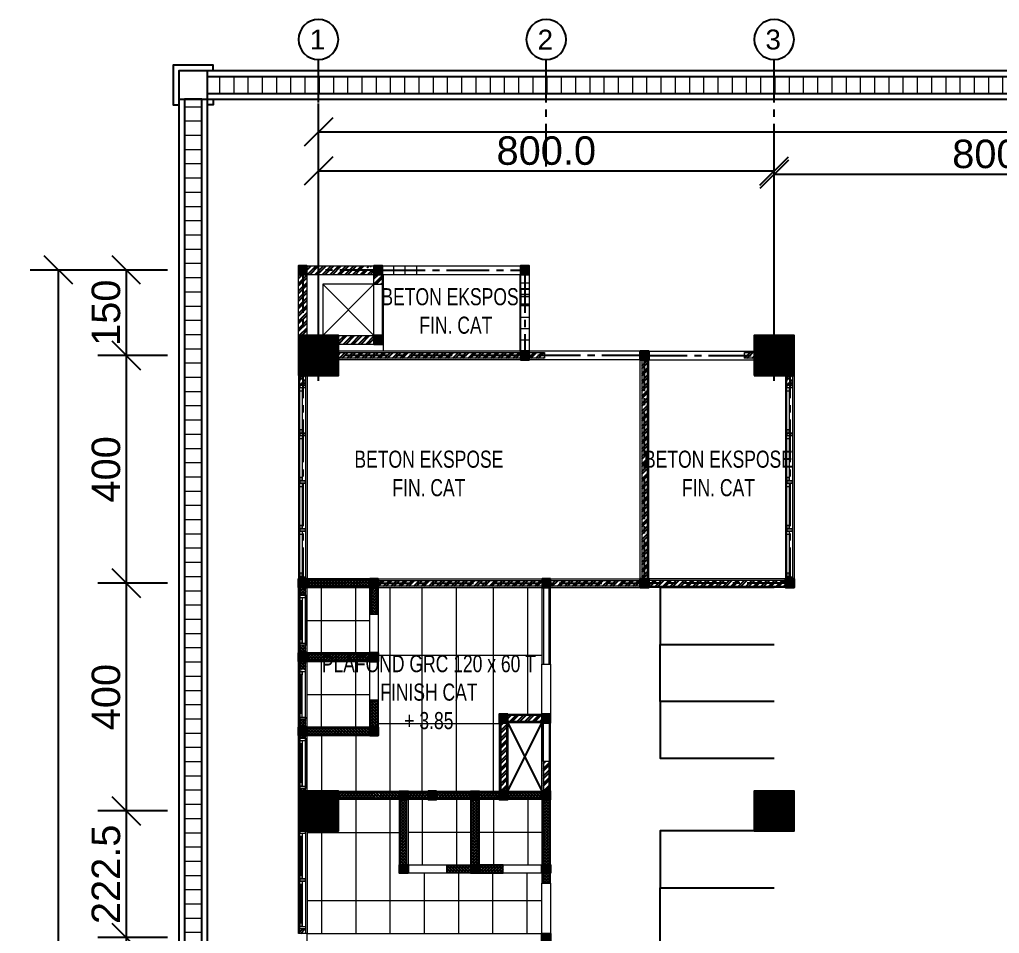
# Model space of a CAD drawing. Header units: inches. Extents: x 249 to 1192, y -18 to 440.
# Drawn here: x 342.24 to 359.44, y 262.51 to 278.56 of the extents above; entities that cross this region are included whole.
import ezdxf
from ezdxf.enums import TextEntityAlignment as Align

# ---------------------------------------------------------------- set-up
doc = ezdxf.new("R2010")
doc.units = ezdxf.units.IN
doc.header["$MEASUREMENT"] = 0
doc.linetypes.add('CENTER2', pattern=[1.125, 0.75, -0.125, 0.125, -0.125])
for name, color, linetype, lineweight in [('ARSIR BETON', 8, 'Continuous', 0), ('DIMENSI', 85, 'Continuous', 20), ('DINDING', 6, 'Continuous', 0), ('DINDING2', 137, 'Continuous', 20), ('KACA', 141, 'Continuous', 30), ('KUSEN', 16, 'Continuous', 15), ('lan1', 7, 'Continuous', 9), ('NOT', 7, 'Continuous', 9), ('pla', 42, 'Continuous', 15), ('TEXT (KETERANGAN)', 7, 'Continuous', 25)]:
    doc.layers.add(name, color=color, linetype=linetype, lineweight=lineweight)
for name, color, linetype in [('ARSIR DINDING', 64, 'Continuous'), ('AS', 15, 'CENTER2'), ('KENDARAAN', 9, 'Continuous'), ('KOLOM', 5, 'Continuous'), ('SALURAN', 117, 'Continuous')]:
    doc.layers.add(name, color=color, linetype=linetype)
doc.styles.add('S', font='SIMPLEX', dxfattribs={"width": 1.1})
doc.styles.get("Standard").update_dxf_attribs({"font": 'arial.ttf'})
doc.styles.add('style1', font='swisscl.ttf')
doc.dimstyles.new('UK. GDG PERTEMUAN', dxfattribs={"dimtxt": 0.5, "dimasz": 0.5, "dimexe": 0.5, "dimexo": 0.05, "dimgap": 0.1, "dimtad": 2, "dimdec": 0, "dimlfac": 100, "dimzin": 0, "dimdsep": 46, "dimtxsty": 'Standard', "dimblk": 'OBLIQUE', "dimcen": 0.09, "dimclrd": 8, "dimclre": 256, "dimclrt": 256, "dimadec": 0, "dimazin": 0, "dimtfac": 1, "dimtdec": 0, "dimtofl": 0, "dimtmove": 0, "dimatfit": 3, "dimldrblk": 'OBLIQUE', "dimfxl": 0, "dimtolj": 1, "dimtzin": 0, "dimarcsym": 0})
pattern_1 = [(45, (-339.62181, 70.42423), (-0.066291261, 0.066291261), []), (45, (-339.57761, 70.42423), (-0.066291261, 0.066291261), [])]

# ---------------------------------------------------------------- blocks, each defined once
blk = doc.blocks.new('K1')
at = {"layer": 'ARSIR BETON'}
h = blk.add_hatch(dxfattribs=at)
h.set_pattern_fill('ANSI37', color=256, scale=0.15, style=0)
h.set_pattern_definition([(45, (258.37489, 277.120751), (-0.01325825, 0.01325825), []), (135, (258.37489, 277.120751), (-0.01325825, -0.01325825), [])])
h.paths.add_polyline_path([(259.125, 277.171), (259.125, 277.871), (258.425, 277.871), (258.425, 277.171)])
at = {"layer": 'KOLOM'}
blk.add_lwpolyline([(258.425, 277.171), (259.125, 277.171), (259.125, 277.871), (258.425, 277.871)], close=True, dxfattribs=at)
for points in [[(258.725, 277.571), (258.825, 277.471)], [(258.725, 277.471), (258.825, 277.571)]]:
    blk.add_lwpolyline(points, dxfattribs=at)
blk = doc.blocks.new('K2')
at = {"layer": 'ARSIR BETON'}
h = blk.add_hatch(dxfattribs=at)
h.set_pattern_fill('ANSI37', color=256, scale=0.1, style=0)
h.set_pattern_definition([(45, (-38.743626, 268.082874), (-0.0088388, 0.0088388), []), (135, (-38.743626, 268.082874), (-0.0088388, -0.0088388), [])])
h.paths.add_polyline_path([(-38.594, 268.233), (-38.744, 268.233), (-38.744, 268.083), (-38.594, 268.083)])
at = {"layer": 'KOLOM'}
blk.add_lwpolyline([(-38.744, 268.083), (-38.594, 268.083), (-38.594, 268.233), (-38.744, 268.233)], close=True, dxfattribs=at)
blk = doc.blocks.new('_Oblique')
at = {"color": 0, "linetype": 'ByBlock', "lineweight": -2}
blk.add_line((-0.5, -0.5), (0.5, 0.5), dxfattribs=at)
blk = doc.blocks.new('*D476')
at = {"layer": 'DEFPOINTS', "color": 0}
for p in [(363.487, 275.845), (355.487, 273.39), (363.487, 273.39)]:
    blk.add_point(p, dxfattribs=at)
at = {"layer": 'DIMENSI', "lineweight": -2}
for p, q in [((355.487, 273.44), (355.487, 276.345)), ((363.487, 273.44), (363.487, 276.345))]:
    blk.add_line(p, q, dxfattribs=at)
at = {"layer": 'DIMENSI', "color": 8, "lineweight": -2}
blk.add_line((355.487, 275.845), (363.487, 275.845), dxfattribs=at)
at = {"layer": 'DIMENSI', "color": 8, "lineweight": -2, "xscale": 0.5, "yscale": 0.5, "zscale": 0.5, "rotation": 180}
blk.add_blockref('_Oblique', (355.487, 275.845), dxfattribs=at)
at = {"layer": 'DIMENSI', "color": 8, "lineweight": -2, "xscale": 0.5, "yscale": 0.5, "zscale": 0.5}
blk.add_blockref('_Oblique', (363.487, 275.845), dxfattribs=at)
at = {"layer": 'DIMENSI', "insert": (359.487, 276.2), "char_height": 0.5, "attachment_point": 5}
blk.add_mtext('\\A1;800.0', dxfattribs=at)
blk = doc.blocks.new('*D481')
at = {"layer": 'DEFPOINTS', "color": 0}
for p in [(347.487, 275.902), (347.487, 272.165), (355.487, 272.165)]:
    blk.add_point(p, dxfattribs=at)
at = {"layer": 'DIMENSI', "lineweight": -2}
for p, q in [((347.487, 272.215), (347.487, 276.402)), ((355.487, 272.215), (355.487, 276.402))]:
    blk.add_line(p, q, dxfattribs=at)
at = {"layer": 'DIMENSI', "color": 8, "lineweight": -2}
blk.add_line((355.487, 275.902), (347.487, 275.902), dxfattribs=at)
at = {"layer": 'DIMENSI', "color": 8, "lineweight": -2, "xscale": 0.5, "yscale": 0.5, "zscale": 0.5, "rotation": 180}
blk.add_blockref('_Oblique', (347.487, 275.902), dxfattribs=at)
at = {"layer": 'DIMENSI', "color": 8, "lineweight": -2, "xscale": 0.5, "yscale": 0.5, "zscale": 0.5}
blk.add_blockref('_Oblique', (355.487, 275.902), dxfattribs=at)
at = {"layer": 'DIMENSI', "insert": (351.487, 276.258), "char_height": 0.5, "attachment_point": 5}
blk.add_mtext('\\A1;800.0', dxfattribs=at)
blk = doc.blocks.new('NAV')
blk.add_circle((0, -0.4), 0.35)
at = {"style": 'S', "width": 0.75, "flags": 4}
blk.add_attdef('AV', text='', height=0.3, dxfattribs=at).set_placement((0, -0.4), align=Align.MIDDLE)
blk = doc.blocks.new('*D483')
at = {"layer": 'DEFPOINTS', "color": 0}
for p in [(398.487, 276.589), (347.487, 274.94), (398.487, 274.893)]:
    blk.add_point(p, dxfattribs=at)
at = {"layer": 'DIMENSI', "lineweight": -2}
for p, q in [((347.487, 274.99), (347.487, 277.089)), ((398.487, 274.943), (398.487, 277.089))]:
    blk.add_line(p, q, dxfattribs=at)
at = {"layer": 'DIMENSI', "color": 8, "lineweight": -2}
blk.add_line((347.487, 276.589), (398.487, 276.589), dxfattribs=at)
at = {"layer": 'DIMENSI', "color": 8, "lineweight": -2, "xscale": 0.5, "yscale": 0.5, "zscale": 0.5, "rotation": 180}
blk.add_blockref('_Oblique', (347.487, 276.589), dxfattribs=at)
at = {"layer": 'DIMENSI', "color": 8, "lineweight": -2, "xscale": 0.5, "yscale": 0.5, "zscale": 0.5}
blk.add_blockref('_Oblique', (398.487, 276.589), dxfattribs=at)
at = {"layer": 'DIMENSI', "insert": (372.987, 276.944), "char_height": 0.5, "attachment_point": 5}
blk.add_mtext('\\A1;5100.0', dxfattribs=at)
blk = doc.blocks.new('*D490')
at = {"layer": 'DEFPOINTS', "color": 0}
for p in [(344.886, 274.163), (344.114, 272.663), (344.886, 272.663)]:
    blk.add_point(p, dxfattribs=at)
at = {"layer": 'DIMENSI', "lineweight": -2}
for p, q in [((344.836, 274.163), (343.614, 274.163)), ((344.836, 272.663), (343.614, 272.663))]:
    blk.add_line(p, q, dxfattribs=at)
at = {"layer": 'DIMENSI', "color": 8, "lineweight": -2}
blk.add_line((344.114, 274.163), (344.114, 272.663), dxfattribs=at)
at = {"layer": 'DIMENSI', "color": 8, "lineweight": -2, "xscale": 0.5, "yscale": 0.5, "zscale": 0.5}
for p, rotation in [((344.114, 274.163), 90), ((344.114, 272.663), 270)]:
    blk.add_blockref('_Oblique', p, dxfattribs=dict(at, rotation=rotation))
at = {"layer": 'DIMENSI', "insert": (343.759, 273.413), "char_height": 0.5, "attachment_point": 5, "rotation": 90}
blk.add_mtext('\\A1;150', dxfattribs=at)
blk = doc.blocks.new('*D491')
at = {"layer": 'DEFPOINTS', "color": 0}
for p in [(344.886, 272.663), (344.114, 268.663), (344.886, 268.663)]:
    blk.add_point(p, dxfattribs=at)
at = {"layer": 'DIMENSI', "lineweight": -2}
for p, q in [((344.836, 272.663), (343.614, 272.663)), ((344.836, 268.663), (343.614, 268.663))]:
    blk.add_line(p, q, dxfattribs=at)
at = {"layer": 'DIMENSI', "color": 8, "lineweight": -2}
blk.add_line((344.114, 272.663), (344.114, 268.663), dxfattribs=at)
at = {"layer": 'DIMENSI', "color": 8, "lineweight": -2, "xscale": 0.5, "yscale": 0.5, "zscale": 0.5}
for p, rotation in [((344.114, 272.663), 90), ((344.114, 268.663), 270)]:
    blk.add_blockref('_Oblique', p, dxfattribs=dict(at, rotation=rotation))
at = {"layer": 'DIMENSI', "insert": (343.759, 270.663), "char_height": 0.5, "attachment_point": 5, "rotation": 90}
blk.add_mtext('\\A1;400', dxfattribs=at)
blk = doc.blocks.new('*D492')
at = {"layer": 'DEFPOINTS', "color": 0}
for p in [(344.886, 268.663), (344.114, 264.663), (344.836, 264.663)]:
    blk.add_point(p, dxfattribs=at)
at = {"layer": 'DIMENSI', "lineweight": -2}
for p, q in [((344.836, 268.663), (343.614, 268.663)), ((344.786, 264.663), (343.614, 264.663))]:
    blk.add_line(p, q, dxfattribs=at)
at = {"layer": 'DIMENSI', "color": 8, "lineweight": -2}
blk.add_line((344.114, 268.663), (344.114, 264.663), dxfattribs=at)
at = {"layer": 'DIMENSI', "color": 8, "lineweight": -2, "xscale": 0.5, "yscale": 0.5, "zscale": 0.5}
for p, rotation in [((344.114, 268.663), 90), ((344.114, 264.663), 270)]:
    blk.add_blockref('_Oblique', p, dxfattribs=dict(at, rotation=rotation))
at = {"layer": 'DIMENSI', "insert": (343.759, 266.663), "char_height": 0.5, "attachment_point": 5, "rotation": 90}
blk.add_mtext('\\A1;400', dxfattribs=at)
blk = doc.blocks.new('*D493')
at = {"layer": 'DEFPOINTS', "color": 0}
for p in [(344.886, 264.663), (344.114, 262.438), (344.886, 262.438)]:
    blk.add_point(p, dxfattribs=at)
at = {"layer": 'DIMENSI', "lineweight": -2}
for p, q in [((344.836, 264.663), (343.614, 264.663)), ((344.836, 262.438), (343.614, 262.438))]:
    blk.add_line(p, q, dxfattribs=at)
at = {"layer": 'DIMENSI', "color": 8, "lineweight": -2}
blk.add_line((344.114, 264.663), (344.114, 262.438), dxfattribs=at)
at = {"layer": 'DIMENSI', "color": 8, "lineweight": -2, "xscale": 0.5, "yscale": 0.5, "zscale": 0.5}
for p, rotation in [((344.114, 264.663), 90), ((344.114, 262.438), 270)]:
    blk.add_blockref('_Oblique', p, dxfattribs=dict(at, rotation=rotation))
at = {"layer": 'DIMENSI', "insert": (343.759, 263.55), "char_height": 0.5, "attachment_point": 5, "rotation": 90}
blk.add_mtext('\\A1;222.5', dxfattribs=at)
blk = doc.blocks.new('*D494')
at = {"layer": 'DEFPOINTS', "color": 0}
for p in [(344.886, 262.438), (344.114, 256.663), (345.161, 256.663)]:
    blk.add_point(p, dxfattribs=at)
at = {"layer": 'DIMENSI', "lineweight": -2}
for p, q in [((344.836, 262.438), (343.614, 262.438)), ((345.111, 256.663), (343.614, 256.663))]:
    blk.add_line(p, q, dxfattribs=at)
at = {"layer": 'DIMENSI', "color": 8, "lineweight": -2}
blk.add_line((344.114, 262.438), (344.114, 256.663), dxfattribs=at)
at = {"layer": 'DIMENSI', "color": 8, "lineweight": -2, "xscale": 0.5, "yscale": 0.5, "zscale": 0.5}
for p, rotation in [((344.114, 262.438), 90), ((344.114, 256.663), 270)]:
    blk.add_blockref('_Oblique', p, dxfattribs=dict(at, rotation=rotation))
at = {"layer": 'DIMENSI', "insert": (343.76, 259.55), "char_height": 0.5, "attachment_point": 5, "rotation": 90}
blk.add_mtext('\\A1;577.5', dxfattribs=at)
blk = doc.blocks.new('*D496')
at = {"layer": 'DEFPOINTS', "color": 0}
for p in [(342.924, 274.163), (344.886, 274.163), (344.886, 248.663)]:
    blk.add_point(p, dxfattribs=at)
at = {"layer": 'DIMENSI', "lineweight": -2}
for p, q in [((344.836, 274.163), (342.424, 274.163)), ((344.836, 248.663), (342.424, 248.663))]:
    blk.add_line(p, q, dxfattribs=at)
at = {"layer": 'DIMENSI', "color": 8, "lineweight": -2}
blk.add_line((342.924, 248.663), (342.924, 274.163), dxfattribs=at)
at = {"layer": 'DIMENSI', "color": 8, "lineweight": -2, "xscale": 0.5, "yscale": 0.5, "zscale": 0.5}
for p, rotation in [((342.924, 274.163), 90), ((342.924, 248.663), 270)]:
    blk.add_blockref('_Oblique', p, dxfattribs=dict(at, rotation=rotation))
at = {"layer": 'DIMENSI', "insert": (342.568, 261.413), "char_height": 0.5, "attachment_point": 5, "rotation": 90}
blk.add_mtext('\\A1;2550', dxfattribs=at)

msp = doc.modelspace()

# ---------------------------------------------------------------- hatches: boundary and pattern name
at = {"layer": 'ARSIR DINDING'}
h = msp.add_hatch(dxfattribs=at)
h.set_pattern_fill('ANSI32', color=256, scale=0.25, style=0)
h.set_pattern_definition([(45, (-339.89681, 70.42423), (-0.066291261, 0.066291261), []), (45, (-339.85261, 70.42423), (-0.066291261, 0.066291261), [])])
h.paths.add_polyline_path([(347.2863, 273.9129), (347.2863, 274.0879), (347.2113, 274.0879), (347.2113, 273.0129), (347.2863, 273.0129)])
h.paths.add_polyline_path([(347.2113, 274.0879), (347.1363, 274.0879), (347.1363, 273.0129), (347.2113, 273.0129)])
h.paths.add_polyline_path([(348.4613, 274.1629), (347.2863, 274.1629), (347.2863, 274.0879), (348.4613, 274.0879)])
h.paths.add_polyline_path([(348.4613, 274.2379), (347.2863, 274.2379), (347.2863, 274.1629), (348.1863, 274.1629)])
h.paths.add_polyline_path([(348.4613, 273.0129), (347.5613, 273.0129), (347.5613, 272.8629), (348.4613, 272.8629)])
h = msp.add_hatch(dxfattribs=at)
h.set_pattern_fill('ANSI32', color=256, scale=0.25, style=0)
h.set_pattern_definition(pattern_1)
h.paths.add_polyline_path([(348.6113, 273.9129), (348.6113, 274.0879), (348.4613, 274.0879), (348.4613, 273.9129)])
h = msp.add_hatch(dxfattribs=at)
h.set_pattern_fill('ANSI32', color=256, scale=0.25, style=0)
h.set_pattern_definition([(45, (347.83627, 268.6129), (-0.0662913, 0.0662913), []), (45, (347.88047, 268.6129), (-0.0662913, 0.0662913), [])])
h.paths.add_polyline_path([(351.4565, 272.6129), (347.8363, 272.6129), (347.8363, 272.7129), (351.4565, 272.7129)])
h.paths.add_polyline_path([(353.1615, 268.7379), (353.2615, 268.7379), (353.2615, 272.5879), (353.1615, 272.5879)])
h.paths.add_polyline_path([(355.6865, 268.7129), (353.2865, 268.7129), (353.2865, 268.6129), (355.6865, 268.6129)])
h.paths.add_polyline_path([(348.5369, 268.7129), (353.1365, 268.7129), (353.1365, 268.6129), (348.5369, 268.6129)])
h = msp.add_hatch(dxfattribs=at)
h.set_pattern_fill('ANSI32', color=256, scale=0.25, style=0)
h.set_pattern_definition([(45, (354.9665, 272.6129), (-0.06629, 0.06629), []), (45, (355.010695, 272.6129), (-0.06629, 0.06629), [])])
h.paths.add_polyline_path([(354.9665, 272.7129), (355.1365, 272.7129), (355.1365, 272.6129), (354.9665, 272.6129)])
h = msp.add_hatch(dxfattribs=at)
h.set_pattern_fill('ANSI32', color=256, scale=0.25, style=0)
h.set_pattern_definition([(45, (347.16127, 272.13877), (-0.06629, 0.06629), []), (45, (347.20547, 272.13877), (-0.06629, 0.06629), [])])
h.paths.add_polyline_path([(347.2613, 272.3129), (347.2113, 272.3129), (347.2113, 272.1388), (347.2613, 272.1388)])
h.paths.add_polyline_path([(347.2113, 272.3129), (347.1613, 272.3129), (347.1613, 272.1388), (347.2113, 272.1388)])
h = msp.add_hatch(dxfattribs=at)
h.set_pattern_fill('ANSI32', color=256, scale=0.25, style=0)
h.set_pattern_definition([(45, (355.71153, 272.13877), (-0.06629, 0.06629), []), (45, (355.75572, 272.13877), (-0.06629, 0.06629), [])])
h.paths.add_polyline_path([(355.8115, 272.3129), (355.7615, 272.3129), (355.7615, 272.1388), (355.8115, 272.1388)])
h.paths.add_polyline_path([(355.7615, 272.3129), (355.7115, 272.3129), (355.7115, 272.1388), (355.7615, 272.1388)])
h = msp.add_hatch(dxfattribs=at)
h.set_pattern_fill('ANSI37', color=256, scale=0.3, style=0)
h.set_pattern_definition([(45, (347.28632, 268.6129), (-0.0265165, 0.0265165), []), (135, (347.28632, 268.6129), (-0.0265165, -0.0265165), [])])
h.paths.add_polyline_path([(347.2863, 268.6129), (348.3869, 268.6129), (348.3869, 268.7129), (347.2863, 268.7129)])
h = msp.add_hatch(dxfattribs=at)
h.set_pattern_fill('ANSI37', color=256, scale=0.3, style=0)
h.set_pattern_definition([(45, (347.161313, 265.013183), (-0.0265165, 0.0265165), []), (135, (347.161313, 265.013183), (-0.0265165, -0.0265165), [])])
h.paths.add_polyline_path([(347.2613, 265.9878), (347.1613, 265.9878), (347.1613, 265.9405), (347.2613, 265.9405)])
h.paths.add_polyline_path([(347.2613, 265.0603), (347.1613, 265.0603), (347.1613, 265.0132), (347.2613, 265.0132)])
h.paths.add_polyline_path([(348.3869, 266.1128), (347.2864, 266.1128), (347.2864, 266.0128), (348.3869, 266.0128)])
h.paths.add_polyline_path([(347.2613, 266.2726), (347.1613, 266.2726), (347.1613, 266.1379), (347.2613, 266.1379)])
h.paths.add_polyline_path([(347.2613, 267.2878), (347.1613, 267.2878), (347.1613, 267.1528), (347.2613, 267.1528)])
h.paths.add_polyline_path([(347.2613, 267.5729), (347.1613, 267.5729), (347.1613, 267.4379), (347.2613, 267.4379)])
h.paths.add_polyline_path([(347.2864, 267.4128), (347.2864, 267.3128), (348.3868, 267.3128), (348.3868, 267.4128)])
h.paths.add_polyline_path([(347.2613, 268.5879), (347.1613, 268.5879), (347.1613, 268.4531), (347.2613, 268.4531)])
h = msp.add_hatch(dxfattribs=at)
h.set_pattern_fill('ANSI37', color=256, scale=0.3, style=0)
h.set_pattern_definition([(134.9956, (342.58542, 257.388117), (0.02651854, 0.02651446), []), (44.9956, (342.58542, 257.388117), (0.02651446, -0.02651854), [])])
h.paths.add_polyline_path([(348.5121, 268.1177), (348.4119, 268.1177), (348.4119, 268.5878), (348.5122, 268.5878)])
h = msp.add_hatch(dxfattribs=at)
h.set_pattern_fill('ANSI37', color=256, scale=0.3, style=0)
h.set_pattern_definition([(225, (342.58619, 277.337884), (0.0265165, -0.0265165), []), (315, (342.58619, 277.337884), (0.0265165, 0.0265165), [])])
h.paths.add_polyline_path([(348.5121, 266.6078), (348.4118, 266.6078), (348.4118, 266.1377), (348.5121, 266.1377)])
h = msp.add_hatch(dxfattribs=at)
h.set_pattern_fill('ANSI32', color=256, scale=0.25, style=0)
h.set_pattern_definition([(45, (350.68663, 265.01319), (-0.066291, 0.066291), []), (45, (350.73083, 265.01319), (-0.066291, 0.066291), [])])
h.paths.add_polyline_path([(350.7866, 266.2132), (350.6866, 266.2132), (350.6866, 265.0132), (350.7866, 265.0132)])
h.paths.add_polyline_path([(351.4115, 266.3382), (350.8116, 266.3382), (350.8116, 266.2382), (351.4115, 266.2382)])
h = msp.add_hatch(dxfattribs=at)
h.set_pattern_fill('ANSI32', color=256, scale=0.25, style=0)
h.set_pattern_definition([(45, (351.43637, 265.01318), (-0.066291, 0.066291), []), (45, (351.48056, 265.01318), (-0.066291, 0.066291), [])])
h.paths.add_polyline_path([(351.5364, 265.5332), (351.4364, 265.5332), (351.4365, 265.0132), (351.5364, 265.0132)])
h = msp.add_hatch(dxfattribs=at)
h.set_pattern_fill('ANSI37', color=256, scale=0.3, style=0)
h.set_pattern_definition([(45, (-339.621808, 70.424227), (-0.0265165043, 0.0265165043), []), (135, (-339.621808, 70.424227), (-0.0265165043, -0.0265165043), [])])
h.paths.add_polyline_path([(349.4111, 264.9884), (349.0603, 264.9884), (349.0603, 264.8884), (349.4111, 264.8884)])
h.paths.add_polyline_path([(350.1609, 264.9884), (349.5611, 264.9884), (349.5611, 264.8884), (350.1609, 264.8884)])
h.paths.add_polyline_path([(350.6616, 264.9884), (350.3109, 264.9884), (350.3109, 264.8884), (350.6616, 264.8884)])
h.paths.add_polyline_path([(351.4111, 264.9884), (350.8116, 264.9884), (350.8116, 264.8884), (351.4111, 264.8884)])
h.paths.add_polyline_path([(348.7792, 264.9832), (348.7792, 264.9884), (348.5717, 264.9884), (348.5717, 264.9832), (348.5561, 264.9832), (348.5561, 264.8932), (348.5731, 264.8932), (348.5731, 264.8884), (348.9103, 264.8884), (348.9103, 264.9884), (348.8754, 264.9884), (348.8754, 264.9832), (348.8574, 264.9832), (348.8274, 264.9832), (348.8274, 264.9884), (348.819, 264.9884), (348.819, 264.9832)])
h.paths.add_polyline_path([(348.4924, 264.9832), (348.4754, 264.9832), (348.4754, 264.9884), (347.2863, 264.9884), (347.2863, 264.8884), (348.1731, 264.8884), (348.1731, 264.8932), (348.1911, 264.8932), (348.2211, 264.8932), (348.2211, 264.8884), (348.2294, 264.8884), (348.2294, 264.8932), (348.2693, 264.8932), (348.2693, 264.8884), (348.4768, 264.8884), (348.4768, 264.8932), (348.4924, 264.8932)])
h.paths.add_polyline_path([(348.5481, 264.9832), (348.5318, 264.9832), (348.5318, 264.9884), (348.5216, 264.9862, -0.4141844), (348.5234, 264.9844), (348.5234, 264.9832), (348.5004, 264.9832), (348.5004, 264.8932), (348.5167, 264.8932), (348.5167, 264.8884), (348.5269, 264.8902, -0.4142428), (348.5251, 264.892), (348.5251, 264.8932), (348.5481, 264.8932)])
h = msp.add_hatch(dxfattribs=at)
h.set_pattern_fill('ANSI37', color=256, scale=0.3, style=0)
h.set_pattern_definition([(45, (354.86095, 253.667864), (-0.0265165, 0.0265165), []), (135, (354.86095, 253.667864), (-0.0265165, -0.0265165), [])])
h.paths.add_polyline_path([(349.0353, 264.868), (348.9351, 264.868), (348.9351, 263.718), (349.0353, 263.718)])
h = msp.add_hatch(dxfattribs=at)
h.set_pattern_fill('ANSI37', color=256, scale=0.3, style=0)
h.set_pattern_definition([(45, (349.74035, 263.392867), (-0.0265165, 0.0265165), []), (135, (349.74035, 263.392867), (-0.0265165, -0.0265165), [])])
h.paths.add_polyline_path([(350.1609, 263.6929), (349.7404, 263.6929), (349.7404, 263.5929), (350.1609, 263.5929)])
h.paths.add_polyline_path([(350.7315, 263.6929), (350.3109, 263.6929), (350.3109, 263.5929), (350.7315, 263.5929)])
h.paths.add_polyline_path([(351.5364, 263.5679), (351.4365, 263.5679), (351.4365, 263.3929), (351.5364, 263.3929)])
h.paths.add_polyline_path([(351.5364, 264.8632), (351.4365, 264.8632), (351.4365, 263.7179), (351.5364, 263.7179)])
h = msp.add_hatch(dxfattribs=at)
h.set_pattern_fill('ANSI37', color=256, scale=0.3, style=0)
h.set_pattern_definition([(45, (356.11157, 253.667864), (-0.0265165, 0.0265165), []), (135, (356.11157, 253.667864), (-0.0265165, -0.0265165), [])])
h.paths.add_polyline_path([(350.2859, 264.868), (350.1857, 264.868), (350.1857, 263.718), (350.2859, 263.718)])
h = msp.add_hatch(dxfattribs=at)
h.set_pattern_fill('ANSI32', color=256, scale=0.25, style=0)
h.set_pattern_definition(pattern_1)
h.paths.add_polyline_path([(347.2613, 262.5925), (347.1613, 262.5925), (347.1613, 262.5127), (347.2613, 262.5127)])
at = {"layer": 'DINDING2'}
h = msp.add_hatch(dxfattribs=at)
h.set_pattern_fill('_USER', color=23, scale=0.25, angle=90, style=0, pattern_type=0)
h.set_pattern_definition([(90, (362.00455, 277.2629), (-0.25, 2e-17), [])])
h.paths.add_polyline_path([(345.5368, 277.5629), (345.5368, 277.2629), (398.8363, 277.2629), (398.8363, 277.5629)])
h = msp.add_hatch(dxfattribs=at)
h.set_pattern_fill('_USER', color=23, scale=0.25, angle=90, style=0, pattern_type=0)
h.set_pattern_definition([(4e-15, (345.1373, 262.5317), (2e-17, -0.25), [])])
h.paths.add_polyline_path([(345.1363, 277.1624), (345.4373, 277.2624), (345.4373, 245.9134), (345.1373, 245.9134)])
at = {"layer": 'KUSEN'}
h = msp.add_hatch(dxfattribs=at)
h.set_pattern_fill('_USER', color=256, scale=0.2, angle=90, style=0, pattern_type=0)
h.set_pattern_definition([(90, (348.61127, 274.08788), (-0.2, 1e-17), [])])
h.paths.add_polyline_path([(349.3563, 274.2379), (348.6113, 274.2379), (348.6113, 274.1629), (349.3563, 274.1629)])
h.paths.add_polyline_path([(349.3563, 274.1629), (348.6113, 274.1629), (348.6113, 274.0879), (349.3563, 274.0879)])
h = msp.add_hatch(dxfattribs=at)
h.set_pattern_fill('_USER', color=256, scale=0.2, style=0, pattern_type=0)
h.set_pattern_definition([(0, (351.03627, 272.7379), (0, 0.2), [])])
h.paths.add_polyline_path([(351.1863, 274.0879), (351.1113, 274.0879), (351.1113, 272.7379), (351.1863, 272.7379)])
h.paths.add_polyline_path([(351.1113, 274.0879), (351.0363, 274.0879), (351.0363, 272.7379), (351.1113, 272.7379)])

# ---------------------------------------------------------------- linework, layer by layer
for points in [[(350.8116, 266.2132), (351.4115, 265.0132)], [(350.8116, 265.0132), (351.4115, 266.2132)]]:
    msp.add_lwpolyline(points)
at = {"layer": 'ARSIR DINDING'}
msp.add_lwpolyline([(348.5369, 268.1177), (348.5369, 268.5878), (348.3869, 268.5878), (348.3869, 268.1177)], dxfattribs=at)
at = {"layer": 'AS'}
for points in [[(347.4865, 275.9813), (347.4865, 277.8622)], [(351.4865, 275.9813), (351.4865, 277.8622)], [(355.4865, 275.9813), (355.4865, 277.8622)], [(347.2113, 274.1629), (347.2113, 272.8629)], [(348.6113, 274.1629), (347.4863, 274.1629)], [(348.6113, 274.1629), (351.1113, 274.1629), (351.1113, 272.7379)]]:
    msp.add_lwpolyline(points, dxfattribs=at)
for points in [[(347.2113, 268.6629), (353.2115, 268.6629), (353.2115, 272.6629), (347.2113, 272.6629)], [(355.7615, 268.6629), (353.2115, 268.6629), (353.2115, 272.6629), (355.7615, 272.6629)]]:
    msp.add_lwpolyline(points, close=True, dxfattribs=at)
at = {"layer": 'DINDING'}
for points in [[(347.1363, 272.8629), (347.1363, 274.2379), (348.6113, 274.2379)], [(347.1363, 272.8629), (348.6113, 272.8629), (348.6113, 274.2379)], [(347.8363, 273.0129), (348.4613, 273.0129), (348.4613, 274.2379)], [(348.6113, 274.2379), (351.1863, 274.2379), (351.1863, 272.7379)], [(347.2863, 272.8629), (347.2863, 274.0879), (348.6113, 274.0879)], [(348.6113, 274.0879), (351.0363, 274.0879), (351.0363, 272.7379)], [(348.4613, 273.9129), (347.5613, 273.0129)], [(347.5613, 273.9129), (348.4613, 273.0129)], [(348.4613, 273.9129), (348.6113, 273.9129)], [(347.1363, 265.0132), (347.1363, 268.5879)], [(347.1613, 265.0132), (347.1613, 268.5879)], [(347.2613, 265.0129), (347.2613, 268.5879)], [(347.2863, 265.0129), (347.2863, 268.5879)], [(348.5368, 266.6078), (348.5368, 266.1377), (348.3868, 266.1377), (348.3868, 266.6078)], [(350.6616, 266.3632), (351.5614, 266.3632)], [(350.6616, 266.3132), (350.6616, 264.8632)], [(350.6866, 266.3132), (350.6866, 264.8632)], [(351.4115, 262.3627), (347.2863, 262.3627), (347.2863, 262.5127), (351.4115, 262.5127)]]:
    msp.add_lwpolyline(points, dxfattribs=at)
for points in [[(347.5613, 273.0129), (348.4613, 273.0129), (348.4613, 273.9129), (347.5613, 273.9129)], [(347.1363, 268.5879), (353.2865, 268.5879), (353.2865, 272.7379), (347.1363, 272.7379)], [(355.8365, 268.5879), (353.1365, 268.5879), (353.1365, 272.7379), (355.8365, 272.7379)], [(347.2863, 268.7379), (353.1365, 268.7379), (353.1365, 272.5879), (347.2863, 272.5879)], [(355.6865, 268.7379), (353.2865, 268.7379), (353.2865, 272.5879), (355.6865, 272.5879)], [(347.2863, 268.7379), (348.3869, 268.7379), (348.3869, 268.5878), (347.2863, 268.5879)], [(347.2863, 268.5879), (348.3869, 268.5878), (348.3869, 268.7379), (347.2863, 268.7379)], [(348.3869, 268.1177), (348.5369, 268.1177), (348.5369, 268.5878), (348.3869, 268.5878)], [(351.4115, 267.2434), (351.5615, 267.2434), (351.5615, 268.5879), (351.4115, 268.5879)], [(347.2862, 267.4378), (348.3868, 267.4378), (348.3868, 267.2877), (347.2862, 267.2878)], [(347.2862, 267.2878), (348.3868, 267.2877), (348.3868, 267.4378), (347.2862, 267.4378)], [(348.3868, 266.6078), (348.5368, 266.6078), (348.5368, 266.1377), (348.3868, 266.1377)], [(347.2863, 266.1378), (348.3869, 266.1378), (348.3869, 265.9877), (347.2863, 265.9878)], [(347.2863, 265.9878), (348.3869, 265.9877), (348.3869, 266.1378), (347.2863, 266.1378)], [(351.4115, 266.2132), (350.8116, 266.2132), (350.8116, 265.0132), (351.4115, 265.0132)], [(351.4115, 263.3929), (351.5615, 263.3929), (351.5615, 266.2132), (351.4115, 266.2132)], [(347.1363, 265.0132), (351.5611, 265.0132), (351.5611, 264.8632), (347.1363, 264.8632)], [(349.0603, 263.718), (348.9103, 263.718), (348.9103, 264.868), (349.0603, 264.868)], [(350.3109, 263.718), (350.1609, 263.718), (350.1609, 264.868), (350.3109, 264.868)], [(347.1363, 264.3129), (347.2863, 264.3129), (347.2863, 262.5127), (347.1363, 262.5127)], [(350.1609, 263.5679), (349.7404, 263.5679), (349.7404, 263.7179), (350.1609, 263.7179)], [(350.3109, 263.5679), (350.7315, 263.5679), (350.7315, 263.7179), (350.3109, 263.7179)]]:
    msp.add_lwpolyline(points, close=True, dxfattribs=at)
at = {"layer": 'DINDING2'}
for points in [[(351.4565, 272.6129), (347.8363, 272.6129), (347.8363, 272.7129), (351.4565, 272.7129)], [(354.9665, 272.7129), (355.1365, 272.7129), (355.1365, 272.6129), (354.9665, 272.6129)], [(353.1615, 268.7379), (353.2615, 268.7379), (353.2615, 272.5879), (353.1615, 272.5879)], [(347.1613, 272.3129), (347.2613, 272.3129), (347.2613, 268.7379), (347.1613, 268.7379)], [(355.7115, 272.3129), (355.8115, 272.3129), (355.8115, 268.7129), (355.7115, 268.7129)], [(347.2863, 268.6129), (348.3869, 268.6129), (348.3869, 268.7129), (347.2863, 268.7129)], [(348.5369, 268.7129), (353.1365, 268.7129), (353.1365, 268.6129), (348.5369, 268.6129)], [(355.6865, 268.7129), (353.2865, 268.7129), (353.2865, 268.6129), (355.6865, 268.6129)], [(347.1613, 265.0132), (347.2613, 265.0132), (347.2613, 268.5879), (347.1613, 268.5879)], [(351.4365, 267.2434), (351.5365, 267.2434), (351.5365, 268.5879), (351.4365, 268.5879)], [(347.2864, 267.3128), (348.387, 267.3128), (348.387, 267.4128), (347.2864, 267.4128)], [(350.8116, 266.2382), (351.4115, 266.2382), (351.4115, 266.3382), (350.8116, 266.3382)], [(347.2864, 266.0128), (348.387, 266.0128), (348.387, 266.1128), (347.2864, 266.1128)], [(350.6866, 266.2132), (350.7866, 266.2132), (350.7866, 265.0132), (350.6866, 265.0132)], [(351.4365, 265.0132), (351.5364, 265.0132), (351.5364, 265.5332), (351.4364, 265.5332)], [(347.2863, 264.9884), (351.4111, 264.9884), (351.4111, 264.8884), (347.2863, 264.8884)], [(348.9351, 264.868), (349.0353, 264.868), (349.0353, 263.7179), (348.9351, 263.7179)], [(350.1857, 264.868), (350.2859, 264.868), (350.2859, 263.7179), (350.1857, 263.7179)], [(351.4365, 264.8632), (351.5364, 264.8632), (351.5364, 263.7179), (351.4365, 263.7179)], [(347.1613, 264.3129), (347.2613, 264.3129), (347.2613, 262.5127), (347.1613, 262.5127)], [(349.7404, 263.5929), (350.7315, 263.5929), (350.7315, 263.6929), (349.7404, 263.6929)], [(351.4365, 263.5679), (351.5364, 263.5679), (351.5364, 263.3929), (351.4365, 263.3929)]]:
    msp.add_lwpolyline(points, close=True, dxfattribs=at)
for points in [[(348.5121, 268.1177), (348.5122, 268.5878), (348.4119, 268.5878), (348.4119, 268.1177)], [(348.5121, 266.6078), (348.5121, 266.1377), (348.4118, 266.1377), (348.4118, 266.6078)]]:
    msp.add_lwpolyline(points, dxfattribs=at)
at = {"layer": 'KACA'}
for points in [[(347.1813, 268.3531), (347.1813, 267.6729)], [(347.1811, 266.3726), (347.1813, 267.0528)], [(347.1813, 265.8405), (347.1813, 265.1603)], [(347.1813, 264.2129), (347.1813, 263.5327)], [(347.1813, 263.3727), (347.1813, 262.6925)]]:
    msp.add_lwpolyline(points, dxfattribs=at)
at = {"layer": 'KENDARAAN'}
for points in [[(355.4863, 268.5879), (353.4863, 268.5879), (353.4863, 267.5879), (355.4863, 267.5879)], [(355.4863, 266.5879), (353.4863, 266.5879), (353.4863, 267.5879), (355.4863, 267.5879)], [(355.4863, 266.5879), (353.4863, 266.5879), (353.4863, 265.5879), (355.4863, 265.5879)], [(355.4863, 264.3129), (353.4863, 264.3129), (353.4863, 263.3129), (355.4863, 263.3129)], [(355.4863, 262.3129), (353.4863, 262.3129), (353.4863, 263.3129), (355.4863, 263.3129)]]:
    msp.add_lwpolyline(points, dxfattribs=at)
at = {"layer": 'KUSEN'}
for points in [[(347.1613, 272.0988), (347.2613, 272.0988), (347.2613, 272.1388), (347.1613, 272.1388)], [(347.2613, 271.2586), (347.1613, 271.2586), (347.1613, 272.1388), (347.2613, 272.1388)], [(347.1613, 272.1388), (347.2613, 272.1388), (347.2613, 268.738), (347.1613, 268.738)], [(355.7115, 272.0988), (355.8115, 272.0988), (355.8115, 272.1388), (355.7115, 272.1388)], [(355.8115, 271.2586), (355.7115, 271.2586), (355.7115, 272.1388), (355.8115, 272.1388)], [(355.7115, 272.1388), (355.8115, 272.1388), (355.8115, 268.738), (355.7115, 268.738)], [(347.2013, 271.2986), (347.1613, 271.2986), (347.1613, 272.0988), (347.2013, 272.0988)], [(355.7515, 271.2986), (355.7115, 271.2986), (355.7115, 272.0988), (355.7515, 272.0988)], [(347.1613, 271.2586), (347.2613, 271.2586), (347.2613, 271.2986), (347.1613, 271.2986)], [(347.2613, 270.4184), (347.1613, 270.4184), (347.1613, 271.2986), (347.2613, 271.2986)], [(347.1613, 271.2986), (347.2613, 271.2986), (347.2613, 271.2586), (347.1613, 271.2586)], [(355.7115, 271.2586), (355.8115, 271.2586), (355.8115, 271.2986), (355.7115, 271.2986)], [(355.8115, 270.4184), (355.7115, 270.4184), (355.7115, 271.2986), (355.8115, 271.2986)], [(355.7115, 271.2986), (355.8115, 271.2986), (355.8115, 271.2586), (355.7115, 271.2586)], [(347.2013, 270.4584), (347.1613, 270.4584), (347.1613, 271.2586), (347.2013, 271.2586)], [(355.7515, 270.4584), (355.7115, 270.4584), (355.7115, 271.2586), (355.7515, 271.2586)], [(347.1613, 270.4184), (347.2613, 270.4184), (347.2613, 270.4584), (347.1613, 270.4584)], [(347.2613, 269.5782), (347.1613, 269.5782), (347.1613, 270.4584), (347.2613, 270.4584)], [(347.1613, 270.4584), (347.2613, 270.4584), (347.2613, 270.4184), (347.1613, 270.4184)], [(347.2013, 269.6182), (347.1613, 269.6182), (347.1613, 270.4184), (347.2013, 270.4184)], [(355.7115, 270.4184), (355.8115, 270.4184), (355.8115, 270.4584), (355.7115, 270.4584)], [(355.8115, 269.5782), (355.7115, 269.5782), (355.7115, 270.4584), (355.8115, 270.4584)], [(355.7115, 270.4584), (355.8115, 270.4584), (355.8115, 270.4184), (355.7115, 270.4184)], [(355.7515, 269.6182), (355.7115, 269.6182), (355.7115, 270.4184), (355.7515, 270.4184)], [(347.1613, 269.5782), (347.2613, 269.5782), (347.2613, 269.6182), (347.1613, 269.6182)], [(347.2613, 268.738), (347.1613, 268.738), (347.1613, 269.6182), (347.2613, 269.6182)], [(347.1613, 269.6182), (347.2613, 269.6182), (347.2613, 269.5782), (347.1613, 269.5782)], [(347.2013, 268.778), (347.1613, 268.778), (347.1613, 269.5782), (347.2013, 269.5782)], [(355.7115, 269.5782), (355.8115, 269.5782), (355.8115, 269.6182), (355.7115, 269.6182)], [(355.8115, 268.738), (355.7115, 268.738), (355.7115, 269.6182), (355.8115, 269.6182)], [(355.7115, 269.6182), (355.8115, 269.6182), (355.8115, 269.5782), (355.7115, 269.5782)], [(355.7515, 268.778), (355.7115, 268.778), (355.7115, 269.5782), (355.7515, 269.5782)], [(347.1613, 268.778), (347.2613, 268.778), (347.2613, 268.738), (347.1613, 268.738)], [(355.7115, 268.778), (355.8115, 268.778), (355.8115, 268.738), (355.7115, 268.738)], [(347.1613, 268.4131), (347.2613, 268.4131), (347.2613, 268.4531), (347.1613, 268.4531)], [(347.2613, 267.5729), (347.1613, 267.5729), (347.1613, 268.4531), (347.2613, 268.4531)], [(347.2013, 267.6129), (347.1613, 267.6129), (347.1613, 268.4131), (347.2013, 268.4131)], [(347.1613, 267.6129), (347.2613, 267.6129), (347.2613, 267.5729), (347.1613, 267.5729)], [(347.2613, 267.1528), (347.1613, 267.1528), (347.1611, 266.2726), (347.2611, 266.2726)], [(347.1613, 267.1128), (347.2613, 267.1128), (347.2613, 267.1528), (347.1613, 267.1528)], [(347.2013, 267.1128), (347.1613, 267.1128), (347.1611, 266.3126), (347.2011, 266.3126)], [(347.1611, 266.3126), (347.2611, 266.3126), (347.2611, 266.2726), (347.1611, 266.2726)], [(347.1613, 265.9005), (347.2613, 265.9005), (347.2613, 265.9405), (347.1613, 265.9405)], [(347.2613, 265.0603), (347.1613, 265.0603), (347.1613, 265.9405), (347.2613, 265.9405)], [(347.2013, 265.1003), (347.1613, 265.1003), (347.1613, 265.9005), (347.2013, 265.9005)], [(347.1613, 265.1003), (347.2613, 265.1003), (347.2613, 265.0603), (347.1613, 265.0603)], [(347.1613, 264.2729), (347.2613, 264.2729), (347.2613, 264.3129), (347.1613, 264.3129)], [(347.2613, 263.4327), (347.1613, 263.4327), (347.1613, 264.3129), (347.2613, 264.3129)], [(347.2013, 263.4727), (347.1613, 263.4727), (347.1613, 264.2729), (347.2013, 264.2729)], [(347.1613, 263.4727), (347.2613, 263.4727), (347.2613, 263.4327), (347.1613, 263.4327)], [(347.1613, 263.4327), (347.2613, 263.4327), (347.2613, 263.4727), (347.1613, 263.4727)], [(347.2613, 262.5925), (347.1613, 262.5925), (347.1613, 263.4727), (347.2613, 263.4727)], [(347.2013, 262.6325), (347.1613, 262.6325), (347.1613, 263.4327), (347.2013, 263.4327)], [(347.1613, 262.6325), (347.2613, 262.6325), (347.2613, 262.5925), (347.1613, 262.5925)]]:
    msp.add_lwpolyline(points, close=True, dxfattribs=at)
for points in [[(347.2013, 272.0988), (347.2013, 272.0388), (347.1613, 272.0388), (347.1613, 272.0988), (347.2013, 272.0988)], [(355.7515, 272.0988), (355.7515, 272.0388), (355.7115, 272.0388), (355.7115, 272.0988), (355.7515, 272.0988)], [(347.2013, 271.2986), (347.2013, 271.3586), (347.1613, 271.3586), (347.1613, 271.2986), (347.2013, 271.2986)], [(355.7515, 271.2986), (355.7515, 271.3586), (355.7115, 271.3586), (355.7115, 271.2986), (355.7515, 271.2986)], [(347.2013, 271.2586), (347.2013, 271.1986), (347.1613, 271.1986), (347.1613, 271.2586), (347.2013, 271.2586)], [(355.7515, 271.2586), (355.7515, 271.1986), (355.7115, 271.1986), (355.7115, 271.2586), (355.7515, 271.2586)], [(347.2013, 270.4584), (347.2013, 270.5184), (347.1613, 270.5184), (347.1613, 270.4584), (347.2013, 270.4584)], [(347.2013, 270.4184), (347.2013, 270.3584), (347.1613, 270.3584), (347.1613, 270.4184), (347.2013, 270.4184)], [(355.7515, 270.4584), (355.7515, 270.5184), (355.7115, 270.5184), (355.7115, 270.4584), (355.7515, 270.4584)], [(355.7515, 270.4184), (355.7515, 270.3584), (355.7115, 270.3584), (355.7115, 270.4184), (355.7515, 270.4184)], [(347.2013, 269.6182), (347.2013, 269.6782), (347.1613, 269.6782), (347.1613, 269.6182), (347.2013, 269.6182)], [(347.2013, 269.5782), (347.2013, 269.5182), (347.1613, 269.5182), (347.1613, 269.5782), (347.2013, 269.5782)], [(355.7515, 269.6182), (355.7515, 269.6782), (355.7115, 269.6782), (355.7115, 269.6182), (355.7515, 269.6182)], [(355.7515, 269.5782), (355.7515, 269.5182), (355.7115, 269.5182), (355.7115, 269.5782), (355.7515, 269.5782)], [(347.2013, 268.778), (347.2013, 268.838), (347.1613, 268.838), (347.1613, 268.778), (347.2013, 268.778)], [(355.7515, 268.778), (355.7515, 268.838), (355.7115, 268.838), (355.7115, 268.778), (355.7515, 268.778)], [(347.2013, 268.4131), (347.2013, 268.3531), (347.1613, 268.3531), (347.1613, 268.4131), (347.2013, 268.4131)], [(347.2013, 267.6129), (347.2013, 267.6729), (347.1613, 267.6729), (347.1613, 267.6129), (347.2013, 267.6129)], [(347.2013, 267.1128), (347.2013, 267.0528), (347.1613, 267.0528), (347.1613, 267.1128), (347.2013, 267.1128)], [(347.2011, 266.3126), (347.2011, 266.3726), (347.1611, 266.3726), (347.1611, 266.3126), (347.2011, 266.3126)], [(347.2013, 265.9005), (347.2013, 265.8405), (347.1613, 265.8405), (347.1613, 265.9005), (347.2013, 265.9005)], [(347.2013, 265.1003), (347.2013, 265.1603), (347.1613, 265.1603), (347.1613, 265.1003), (347.2013, 265.1003)], [(347.2013, 264.2729), (347.2013, 264.2129), (347.1613, 264.2129), (347.1613, 264.2729), (347.2013, 264.2729)], [(347.2013, 263.4727), (347.2013, 263.5327), (347.1613, 263.5327), (347.1613, 263.4727), (347.2013, 263.4727)], [(347.2013, 263.4327), (347.2013, 263.3727), (347.1613, 263.3727), (347.1613, 263.4327), (347.2013, 263.4327)], [(347.2013, 262.6325), (347.2013, 262.6925), (347.1613, 262.6925), (347.1613, 262.6325), (347.2013, 262.6325)]]:
    msp.add_lwpolyline(points, dxfattribs=at)
at = {"layer": 'lan1'}
for points in [[(348.3869, 268.1177), (348.5368, 268.1177), (348.5368, 267.4377), (348.3869, 267.4377)], [(348.3868, 267.2877), (348.5368, 267.2877), (348.5368, 266.6078), (348.3868, 266.6078)], [(351.4115, 267.2434), (351.5615, 267.2434), (351.5615, 266.3632), (351.4115, 266.3632)], [(351.4365, 266.2132), (351.5364, 266.2132), (351.5364, 265.5332), (351.4365, 265.5332)], [(349.0603, 263.7179), (349.7404, 263.7179), (349.7404, 263.5679), (349.0603, 263.5679)], [(350.7315, 263.7179), (351.4115, 263.7179), (351.4115, 263.5679), (350.7315, 263.5679)], [(351.4115, 263.3929), (351.5615, 263.3929), (351.5615, 262.5127), (351.4115, 262.5127)]]:
    msp.add_lwpolyline(points, close=True, dxfattribs=at)
at = {"layer": 'pla'}
for p, q in [((348.6238, 274.0879), (348.6238, 272.7379)), ((351.0238, 274.0879), (351.0238, 272.7379)), ((347.5366, 268.583), (347.5366, 267.4377)), ((348.1366, 268.583), (348.1366, 267.4377)), ((348.7489, 265.0132), (348.7489, 268.5879)), ((349.3106, 265.0132), (349.3106, 268.5879)), ((349.9106, 265.0132), (349.9106, 268.5879)), ((350.5612, 265.0132), (350.5612, 268.5879)), ((351.1612, 266.3632), (351.1612, 268.5879)), ((347.2863, 268.0104), (348.3869, 268.0104)), ((348.5368, 267.4005), (351.4115, 267.4005)), ((347.5365, 267.2831), (347.5365, 266.1379)), ((348.1365, 267.2831), (348.1365, 266.1379)), ((347.2862, 266.7105), (348.3868, 266.7105)), ((348.5368, 266.2005), (350.6616, 266.2005)), ((347.549, 265.0129), (347.549, 265.9878)), ((348.1489, 265.0132), (348.149, 265.9878)), ((348.1489, 262.5127), (348.1489, 264.8632)), ((348.7489, 262.5127), (348.7489, 264.8632)), ((349.3106, 264.8632), (349.3106, 263.7179)), ((349.9106, 264.8632), (349.9106, 263.7179)), ((350.5612, 264.8632), (350.5612, 263.7179)), ((351.1612, 264.8632), (351.1612, 263.7179)), ((347.2863, 264.2879), (348.9103, 264.2879)), ((347.5489, 262.5127), (347.5489, 264.3129)), ((349.0603, 264.2906), (350.1609, 264.2906)), ((350.3109, 264.2906), (351.4115, 264.2906)), ((349.3489, 262.5127), (349.3489, 263.5679)), ((349.9489, 262.5127), (349.9489, 263.5679)), ((350.5489, 262.5127), (350.5489, 263.5679)), ((351.1489, 262.5127), (351.1489, 263.5679)), ((347.2863, 263.0879), (351.4115, 263.0879))]:
    msp.add_line(p, q, dxfattribs=at)
at = {"layer": 'SALURAN'}
for points in [[(345.6368, 277.6629), (345.6368, 277.7624), (344.9368, 277.7624), (344.9368, 277.6624)], [(344.9368, 277.6624), (344.9368, 277.0624), (345.0368, 277.0624)], [(345.4863, 277.1629), (398.8363, 277.1624), (398.8363, 277.6624), (345.4863, 277.6629)], [(345.5368, 277.5629), (398.8363, 277.5629)], [(345.0368, 277.2624), (345.0363, 277.2624), (345.0363, 246.0134)], [(345.5368, 277.2629), (398.8363, 277.2629)], [(345.5373, 246.0134), (345.5373, 277.2624), (345.5368, 277.2624)], [(345.6368, 277.1629), (345.6368, 277.0624), (345.5368, 277.0624)]]:
    msp.add_lwpolyline(points, dxfattribs=at)
for points in [[(345.0368, 277.1624), (345.5368, 277.1624), (345.5368, 277.6624), (345.0368, 277.6624)], [(345.4373, 277.1624), (345.1363, 277.1624), (345.1363, 245.9134), (345.4373, 245.9134)]]:
    msp.add_lwpolyline(points, close=True, dxfattribs=at)

# ---------------------------------------------------------------- block references
for p in [(385.8799, 6.005), (387.2049, 6.005), (389.7799, 6.005), (387.2049, 4.78), (389.7799, 4.505), (390.1551, -3.2197)]:
    msp.add_blockref('K2', p)
at = {"xscale": -1, "rotation": 180}
for p in [(391.8801, 540.8209), (385.8799, 536.8209), (387.1306, 536.8208), (391.8801, 536.8209), (394.4302, 536.8209), (385.8798, 535.5208), (387.1305, 535.5207), (385.8799, 534.2208), (387.1306, 534.2207), (390.1551, 530.5955)]:
    msp.add_blockref('K2', p, dxfattribs=at)
for p, rotation in [((391.8595, 4.5021), 359.9955922790221), ((385.8593, 0.5021), 359.9955922790221), ((387.1099, 0.502), 359.9955922790221), ((312.818, 536.8208), 179.9999724896534), ((391.8595, 0.5021), 359.9955922790221), ((394.4095, 0.5021), 359.9955922790221), ((385.8592, -0.798), 359.9955922790221), ((387.1098, -0.7981), 359.9955922790221), ((312.0681, 534.4461), 179.9999724896534), ((312.818, 534.4461), 179.9999724896534), ((385.8593, -2.098), 359.9955922790221), ((387.1099, -2.0981), 359.9955922790221), ((310.8176, 533.0961), 179.9999724896534), ((312.0681, 533.0961), 179.9999724896534)]:
    msp.add_blockref('K2', p, dxfattribs=dict(rotation=rotation))
at = {"xscale": -1}
for p in [(310.3167, -3.2197), (311.5673, -3.2197), (310.3167, -4.5149), (311.5673, -4.5149), (312.8174, -4.5149)]:
    msp.add_blockref('K2', p, dxfattribs=at)
at = {"layer": 'KOLOM'}
for p in [(88.7114, -4.8579), (96.7116, -4.8579), (88.7114, -12.8579), (96.7116, -12.8579)]:
    msp.add_blockref('K1', p, dxfattribs=at)
at = {"layer": 'TEXT (KETERANGAN)'}
ref = msp.add_blockref('NAV', (347.4865, 278.6122), dxfattribs=dict(at, xscale=-1))
ref.add_attrib('AV', '1', dxfattribs={"layer": '0', "height": 0.35, "flags": 4}).set_placement((347.47, 278.2122), align=Align.MIDDLE)
ref = msp.add_blockref('NAV', (351.4865, 278.6122), dxfattribs=dict(at, xscale=-1))
ref.add_attrib('AV', '2', dxfattribs={"layer": '0', "height": 0.35, "flags": 4}).set_placement((351.47, 278.2122), align=Align.MIDDLE)
ref = msp.add_blockref('NAV', (355.4865, 278.6122), dxfattribs=dict(at, xscale=-1))
ref.add_attrib('AV', '3', dxfattribs={"layer": '0', "height": 0.35, "flags": 4}).set_placement((355.47, 278.2122), align=Align.MIDDLE)

# ---------------------------------------------------------------- texts
at = {"layer": 'NOT', "char_height": 0.3, "attachment_point": 2, "style": 'style1'}
for s, insert in [('BETON EKSPOSE \\PFIN. CAT', (349.8995, 273.8452)), ('BETON EKSPOSE \\PFIN. CAT', (349.4257, 270.9916)), ('BETON EKSPOSE \\PFIN. CAT', (354.5096, 270.9916)), ('PLAFOND GRC 120 x 60 T\\PFINISH CAT\\P+ 3.85', (349.4257, 267.4006))]:
    msp.add_mtext(s, dxfattribs=dict(at, insert=insert))

# ---------------------------------------------------------------- dimensions: what is measured, and where the dimension line sits
at = {"layer": 'DIMENSI'}
dim = msp.add_linear_dim(base=(398.4865, 276.5886), p1=(347.4865, 274.9404), p2=(398.4865, 274.8926), dimstyle='UK. GDG PERTEMUAN', override={"dimdec": 1}, dxfattribs=at)
dim.commit()
dim.dimension.update_dxf_attribs({"geometry": '*D483', "text_midpoint": (372.9865, 276.9439)})
for p1, p2, distance, picture, middle in [((355.4865, 272.1654), (347.4865, 272.1654), -3.7369, '*D481', (351.4865, 276.2576)), ((355.4865, 273.3904), (363.4865, 273.3904), 2.4544, '*D476', (359.4865, 276.2001))]:
    dim = msp.add_aligned_dim(p1=p1, p2=p2, distance=distance, dimstyle='UK. GDG PERTEMUAN', override={"dimdec": 1}, dxfattribs=at)
    dim.commit()
    dim.dimension.update_dxf_attribs({"geometry": picture, "text_midpoint": middle})
for base, p1, p2, picture, middle in [((342.9237, 274.1629), (344.8858, 248.6629), (344.8858, 274.1629), '*D496', (342.5684, 261.4129)), ((344.1144, 268.663), (344.8858, 272.6629), (344.8858, 268.663), '*D491', (343.7591, 270.6629))]:
    dim = msp.add_linear_dim(base=base, p1=p1, p2=p2, angle=90, dimstyle='UK. GDG PERTEMUAN', dxfattribs=at)
    dim.commit()
    dim.dimension.update_dxf_attribs({"geometry": picture, "text_midpoint": middle})
for base, p1, p2, picture, middle in [((344.1144, 272.6629), (344.8858, 274.1629), (344.8858, 272.6629), '*D490', (344.1144, 273.4129)), ((344.1144, 264.6629), (344.8858, 268.6629), (344.8358, 264.6629), '*D492', (344.1144, 266.6629))]:
    dim = msp.add_linear_dim(base=base, p1=p1, p2=p2, angle=90, dimstyle='UK. GDG PERTEMUAN', dxfattribs=at)
    dim.commit()
    dim.dimension.update_dxf_attribs({"geometry": picture, "text_midpoint": middle, "dimtype": 160})
for base, p1, p2, picture, middle in [((344.1144, 262.4377), (344.8858, 264.6629), (344.8858, 262.4377), '*D493', (343.7591, 263.5503)), ((344.1144, 256.6629), (344.8858, 262.4377), (345.1605, 256.6629), '*D494', (343.7601, 259.5503))]:
    dim = msp.add_linear_dim(base=base, p1=p1, p2=p2, angle=90, dimstyle='UK. GDG PERTEMUAN', override={"dimdec": 1}, dxfattribs=at)
    dim.commit()
    dim.dimension.update_dxf_attribs({"geometry": picture, "text_midpoint": middle})

doc.saveas('drawing.dxf')
